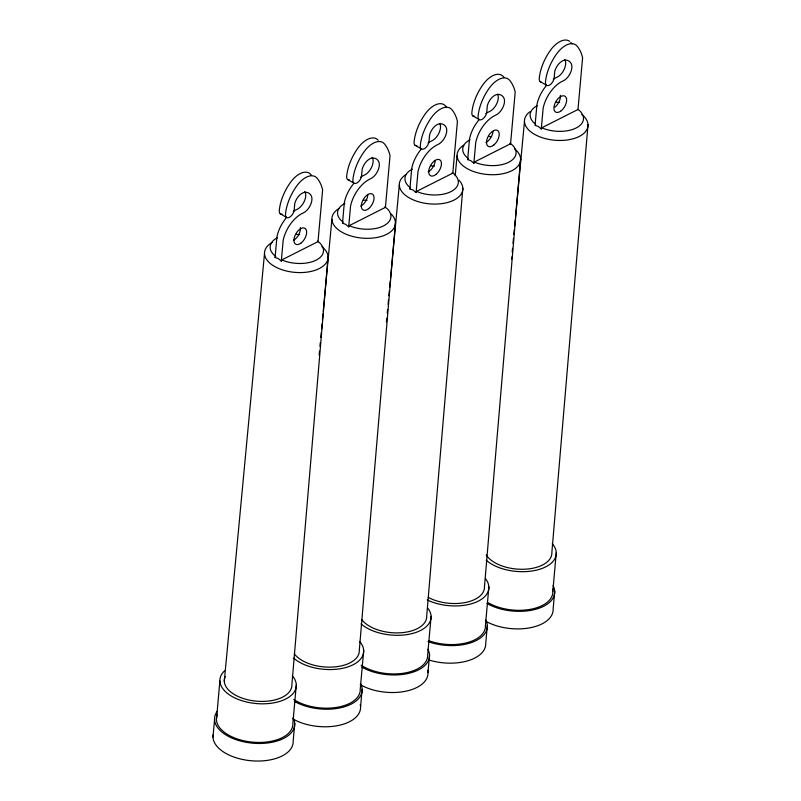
<?xml version="1.0" encoding="UTF-8"?>
<svg xmlns="http://www.w3.org/2000/svg" width="801" height="801" viewBox="0 0 801 801"><rect width="100%" height="100%" fill="white"/><g stroke="black" fill="none" stroke-linecap="round" stroke-linejoin="round"><path stroke-width="1.2" d="M328.04 256.781L291.894 684.585A33.912 18.323 5.1 0 1 254.528 700.965A33.912 18.323 5.1 0 1 225.221 676.545M395.444 222.528L359.299 650.332A33.912 18.323 5.1 0 1 332.485 667.073A33.912 18.323 5.1 0 1 294.237 653.706M462.838 188.275L426.693 616.079A33.912 18.323 5.1 0 1 399.889 632.82A33.912 18.323 5.1 0 1 361.641 619.443M520.61 158.908L484.465 586.712A33.912 18.323 5.1 0 1 464.96 602.592A33.912 18.323 5.1 0 1 428.295 597.406M588.014 124.656L551.869 552.46A33.912 18.323 5.1 0 1 524.194 569.241A33.912 18.323 5.1 0 1 486.177 554.893M212.986 737.12L214.558 719.568M216.44 719.658L219.885 681.03M281.311 261.076L283.154 240.46A25.362 13.947 -59.9 0 1 303.128 213.026A10.884 5.987 -59.9 0 0 310.377 205.196A10.884 5.987 -59.9 0 0 311.259 195.734A19.474 10.703 -59.9 0 0 304.981 192.29A10.683 5.877 -59.9 0 0 294.768 203.484L294.207 209.802A6.338 3.484 -59.9 0 1 289.371 217.331A6.338 3.484 -59.9 0 1 285.486 214.237A36.636 20.145 -59.9 0 1 296.6 186.112A21.116 11.614 -59.9 0 1 317.016 178.112A61.817 33.992 -59.9 0 1 322.623 189.917L318.007 241.632L281.922 259.844L281.311 261.076L278.267 258.573L275.093 257.471L276.936 236.856A25.362 13.947 -59.9 0 1 286.317 217.822M296.3 684.805L292.856 723.433A38.328 20.706 5.1 0 1 250.613 741.936A38.328 20.706 5.1 0 1 217.492 714.332M294.738 723.523L293.176 741.085A40.22 21.727 5.1 0 1 251.995 760.82A40.22 21.727 5.1 0 1 213.096 734.857M348.705 226.823L350.548 206.207A25.362 13.947 -59.9 0 1 370.533 178.773A10.884 5.987 -59.9 0 0 377.782 170.933A10.884 5.987 -59.9 0 0 378.663 161.482A19.474 10.703 -59.9 0 0 372.385 158.027A10.683 5.877 -59.9 0 0 362.172 169.231L361.611 175.549A6.338 3.484 -59.9 0 1 356.775 183.079A6.338 3.484 -59.9 0 1 352.891 179.975A36.636 20.145 -59.9 0 1 364.004 151.85A21.116 11.614 -59.9 0 1 384.41 143.86A61.817 33.992 -59.9 0 1 390.027 155.664L385.411 207.379L349.326 225.592L348.705 226.823L345.662 224.32L342.498 223.219L344.34 202.603A25.362 13.947 -59.9 0 1 353.722 183.569M363.704 650.552L360.25 689.18A38.328 20.706 5.1 0 1 336.24 707.463A38.328 20.706 5.1 0 1 293.727 699.443M360.57 706.832L362.142 689.271M416.109 192.56L417.952 171.945A25.362 13.947 -59.9 0 1 437.927 144.52A10.884 5.987 -59.9 0 0 445.186 136.681A10.884 5.987 -59.9 0 0 446.067 127.229A19.474 10.703 -59.9 0 0 439.779 123.775A10.683 5.877 -59.9 0 0 429.576 134.969L429.006 141.296A6.338 3.484 -59.9 0 1 424.18 148.826A6.338 3.484 -59.9 0 1 420.295 145.722A36.636 20.145 -59.9 0 1 431.409 117.597A21.116 11.614 -59.9 0 1 451.814 109.597A61.817 33.992 -59.9 0 1 457.421 121.402L452.805 173.126L416.73 191.329L416.109 192.56L413.066 190.067L409.902 188.966L411.734 168.35A25.362 13.947 -59.9 0 1 421.116 149.316M473.882 163.204L475.724 142.588A25.362 13.947 -59.9 0 1 495.699 115.154A10.884 5.987 -59.9 0 0 502.958 107.314A10.884 5.987 -59.9 0 0 503.839 97.862A19.474 10.703 -59.9 0 0 497.551 94.418A10.683 5.877 -59.9 0 0 487.348 105.612L486.778 111.93A6.338 3.484 -59.9 0 1 481.952 119.459A6.338 3.484 -59.9 0 1 478.067 116.365A36.636 20.145 -59.9 0 1 489.181 88.23A21.116 11.614 -59.9 0 1 509.586 80.24A61.817 33.992 -59.9 0 1 515.193 92.045L510.577 143.759L474.502 161.972L473.882 163.204L470.838 160.701L467.674 159.599L469.506 138.984A25.362 13.947 -59.9 0 1 478.888 119.95M431.098 616.299L427.654 654.918A38.328 20.706 5.1 0 1 403.644 673.21A38.328 20.706 5.1 0 1 361.121 665.19M427.974 672.57L429.546 655.018M488.87 586.933L485.426 625.561A38.328 20.706 5.1 0 1 428.946 640.76M487.318 625.651L485.746 643.213A40.22 21.727 5.1 0 1 428.545 659.864M541.286 128.951L543.128 108.325A25.362 13.947 -59.9 0 1 563.103 80.901A10.884 5.987 -59.9 0 0 570.352 73.061A10.884 5.987 -59.9 0 0 571.233 63.609A19.474 10.703 -59.9 0 0 564.955 60.155A10.683 5.877 -59.9 0 0 554.743 71.359L554.182 77.677A6.338 3.484 -59.9 0 1 549.346 85.206A6.338 3.484 -59.9 0 1 545.461 82.102A36.636 20.145 -59.9 0 1 556.575 53.977A21.116 11.614 -59.9 0 1 576.99 45.987A61.817 33.992 -59.9 0 1 582.597 57.782L577.982 109.507L541.897 127.719L541.286 128.951L538.242 126.448L535.068 125.346L536.91 104.731A25.362 13.947 -59.9 0 1 546.292 85.697M552.83 591.308L556.274 552.68M554.713 591.398L553.151 608.96A40.22 21.727 5.1 0 1 529.331 627.914A40.22 21.727 5.1 0 1 485.416 621.025M224.29 681.25L264.49 253.647M319.158 354.883L319.509 351.148M319.969 346.182L320.32 342.448M320.79 337.471L321.261 332.505M321.612 328.77L322.072 323.804M322.433 320.07L323.013 313.862M323.244 311.369L331.894 219.384M386.442 321.862L386.793 318.137M387.253 313.161L387.604 309.436M388.074 304.46L388.545 299.494M388.896 295.759L389.356 290.793M389.707 287.058L390.297 280.841M390.528 278.358L399.298 185.131M455.198 175.659L457.071 155.764M511.499 259.494L511.729 257.001M512.199 252.035L512.55 248.3M513.01 243.334L513.481 238.358M513.831 234.633L514.302 229.657M514.653 225.932L515.233 219.714M515.474 217.231L524.465 121.512M275.093 257.471L275.714 256.24L274.052 255.018A26.773 14.468 5.1 0 1 277.486 237.677M342.498 223.219L343.118 221.987L341.456 220.766A26.773 14.468 5.1 0 1 344.881 203.424M409.902 188.966L410.512 187.734L408.85 186.513A26.773 14.468 5.1 0 1 412.285 169.161M467.674 159.599L468.285 158.368L466.623 157.146A26.773 14.468 5.1 0 1 470.057 139.805M541.897 127.719L544.039 128.701A26.773 14.468 5.1 0 0 576.149 127.98A26.773 14.468 5.1 0 0 579.584 110.628L577.922 109.407M474.502 161.972L476.635 162.953A26.773 14.468 5.1 0 0 508.755 162.233A26.773 14.468 5.1 0 0 512.179 144.891L509.997 143.289L510.577 143.759M416.73 191.329L418.863 192.31A26.773 14.468 5.1 0 0 450.983 191.599A26.773 14.468 5.1 0 0 454.407 174.248L452.225 172.646L452.805 173.126M349.326 225.592L351.469 226.573A26.773 14.468 5.1 0 0 383.579 225.852A26.773 14.468 5.1 0 0 387.013 208.51L384.83 206.898L385.411 207.379M281.922 259.844L284.065 260.826A26.773 14.468 5.1 0 0 316.175 260.105A26.773 14.468 5.1 0 0 319.609 242.763L317.426 241.161L318.007 241.632M540.194 81.612L546.402 85.216M472.79 115.875L479.008 119.469M415.018 145.231L421.236 148.836M347.614 179.484L353.832 183.089M280.22 213.747L286.428 217.341M535.689 124.115L534.027 122.893A26.773 14.468 5.1 0 1 537.461 105.552M292.315 675.824A38.328 20.706 5.1 0 1 257.391 703.638A38.328 20.706 5.1 0 1 224.53 670.878M311.439 175.289A61.817 33.992 -59.9 0 0 310.798 174.508A21.116 11.614 -59.9 0 0 290.393 182.508A36.636 20.145 -59.9 0 0 279.279 210.633A6.338 3.484 -59.9 0 0 282.052 214.127M293.116 717.806A40.22 21.727 5.1 0 1 253.026 743.218A40.22 21.727 5.1 0 1 217.221 711.358M321.842 246.568A31.87 17.221 5.1 0 1 317.016 269.597A31.87 17.221 5.1 0 1 273.832 266.022A31.87 17.221 5.1 0 1 272.13 242.463M293.306 211.424A25.362 13.947 -59.9 0 1 296.911 209.431A10.884 5.987 -59.9 0 0 304.17 201.592A10.884 5.987 -59.9 0 0 305.051 192.14A19.474 10.703 -59.9 0 0 304.71 191.559M300.375 227.534A9.222 5.066 -59.9 0 1 293.396 240.37M296.16 234.353A26.773 14.468 5.1 0 1 299.644 234.643M552.289 543.699A38.328 20.706 5.1 0 1 537.181 569.972A38.328 20.706 5.1 0 1 486.227 560.259M569.631 41.312A21.116 11.614 -59.9 0 0 550.367 50.383A36.636 20.145 -59.9 0 0 539.253 78.508A6.338 3.484 -59.9 0 0 541.015 82.002M570.773 42.383A61.817 33.992 -59.9 0 1 572.024 43.985M553.09 585.681A40.22 21.727 5.1 0 1 535.539 609.331A40.22 21.727 5.1 0 1 486.988 603.463M552.52 589.125A38.328 20.706 5.1 0 1 531.934 609.02A38.328 20.706 5.1 0 1 488.29 602.803M581.816 114.443A31.87 17.221 5.1 0 1 577.821 137.121A31.87 17.221 5.1 0 1 535.438 134.828A31.87 17.221 5.1 0 1 530.062 111.639M553.281 79.299A25.362 13.947 -59.9 0 1 556.885 77.296A10.884 5.987 -59.9 0 0 564.144 69.457A10.884 5.987 -59.9 0 0 565.025 60.005A19.474 10.703 -59.9 0 0 564.685 59.434M560.35 95.409A9.222 5.066 -59.9 0 1 555.033 107.144M556.134 102.218A26.773 14.468 5.1 0 1 559.619 102.518M359.709 641.571A38.328 20.706 5.1 0 1 344.61 667.844A38.328 20.706 5.1 0 1 293.647 658.132M378.202 140.255A21.116 11.614 -59.9 0 0 357.797 148.255A36.636 20.145 -59.9 0 0 346.673 176.38A6.338 3.484 -59.9 0 0 349.446 179.875M360.51 683.553A40.22 21.727 5.1 0 1 342.968 707.203A40.22 21.727 5.1 0 1 294.408 701.336M360.25 704.54A40.22 21.727 5.1 0 1 338.653 725.416A40.22 21.727 5.1 0 1 292.846 718.898M390.788 213.657A31.87 17.221 5.1 0 1 382.988 235.884A31.87 17.221 5.1 0 1 340.585 231.369A31.87 17.221 5.1 0 1 339.524 208.2M360.71 177.171A25.362 13.947 -59.9 0 1 364.315 175.169A10.884 5.987 -59.9 0 0 371.574 167.339A10.884 5.987 -59.9 0 0 372.445 157.877A19.474 10.703 -59.9 0 0 372.115 157.306M367.819 195.174A9.222 5.066 -59.9 0 1 360.79 206.117M363.564 200.09A26.773 14.468 5.1 0 1 367.048 200.39M427.824 608.189A38.328 20.706 5.1 0 1 411.283 633.771A38.328 20.706 5.1 0 1 361.051 623.879M446.237 106.783A61.817 33.992 -59.9 0 0 445.596 106.002A21.116 11.614 -59.9 0 0 425.191 113.992A36.636 20.145 -59.9 0 0 414.077 142.117A6.338 3.484 -59.9 0 0 416.85 145.612M427.914 649.291A40.22 21.727 5.1 0 1 410.372 672.94A40.22 21.727 5.1 0 1 361.812 667.083M427.654 670.287A40.22 21.727 5.1 0 1 406.047 691.163A40.22 21.727 5.1 0 1 360.24 684.645M459.013 180.235A31.87 17.221 5.1 0 1 449.952 201.782A31.87 17.221 5.1 0 1 408.37 197.356A31.87 17.221 5.1 0 1 405.877 174.588M439.849 123.624A10.884 5.987 -59.9 0 1 438.968 133.076A10.884 5.987 -59.9 0 1 431.719 140.916A25.362 13.947 -59.9 0 0 428.104 142.918M435.213 160.911A9.222 5.066 -59.9 0 1 428.195 171.855M430.958 165.837A26.773 14.468 5.1 0 1 434.452 166.137M485.596 578.823A38.328 20.706 5.1 0 1 474.192 602.893A38.328 20.706 5.1 0 1 427.163 599.939M504.009 77.417A61.817 33.992 -59.9 0 0 503.368 76.636A21.116 11.614 -59.9 0 0 482.963 84.636A36.636 20.145 -59.9 0 0 471.849 112.761A6.338 3.484 -59.9 0 0 474.623 116.255M485.686 619.934A40.22 21.727 5.1 0 1 472.43 642.212A40.22 21.727 5.1 0 1 428.044 641.601M514.412 148.696A31.87 17.221 5.1 0 1 510.007 171.554A31.87 17.221 5.1 0 1 467.203 168.621A31.87 17.221 5.1 0 1 463.649 145.221M497.621 94.258A10.884 5.987 -59.9 0 1 496.74 103.719A10.884 5.987 -59.9 0 1 489.491 111.559A25.362 13.947 -59.9 0 0 485.877 113.552M492.985 131.554A9.222 5.066 -59.9 0 1 485.967 142.498M488.73 136.48A26.773 14.468 5.1 0 1 491.053 136.641M301.266 242.873A9.222 5.066 -59.9 0 0 305.261 228.505A9.222 5.066 -59.9 0 0 294.357 237.356A9.222 5.066 -59.9 0 0 301.266 242.873M561.241 110.748A9.222 5.066 -59.9 0 0 565.236 96.38A9.222 5.066 -59.9 0 0 554.332 105.231A9.222 5.066 -59.9 0 0 561.241 110.748M368.67 208.62A9.222 5.066 -59.9 0 0 372.665 194.253A9.222 5.066 -59.9 0 0 361.752 203.104A9.222 5.066 -59.9 0 0 368.67 208.62M436.064 174.368A9.222 5.066 -59.9 0 0 440.059 160A9.222 5.066 -59.9 0 0 429.156 168.841A9.222 5.066 -59.9 0 0 436.064 174.368M493.837 145.001A9.222 5.066 -59.9 0 0 497.832 130.633A9.222 5.066 -59.9 0 0 486.928 139.484A9.222 5.066 -59.9 0 0 493.837 145.001"/></g></svg>
